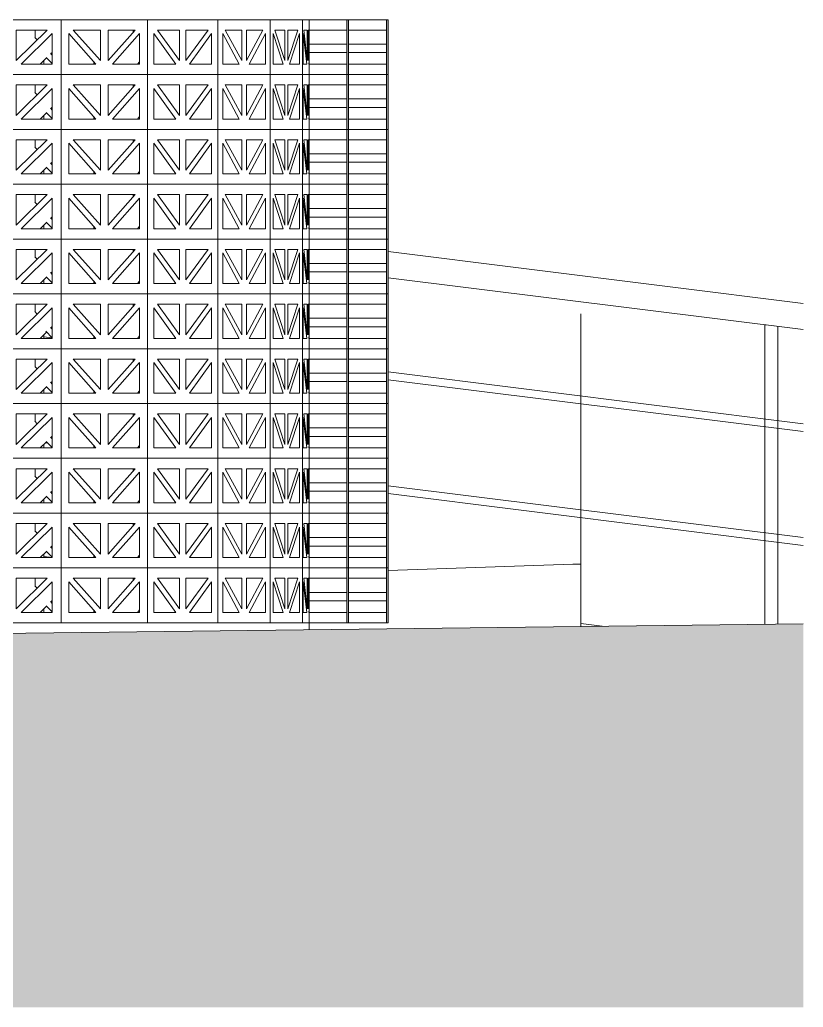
# Model space of a CAD drawing. Header units: millimetres. Extents: x -35517 to 139323, y -3702 to 5999.
# Drawn here: x 92340 to 93855, y -743 to 1166 of the extents above; entities that cross this region are included whole.
import ezdxf

# ---------------------------------------------------------------- set-up
doc = ezdxf.new("R2010")
doc.units = ezdxf.units.MM
for name, color, linetype, lineweight in [('A-DETL-GENF', 92, 'Continuous', 5), ('A-DETL-THIN', 151, 'Continuous', 5), ('A-FLOR', 192, 'Continuous', 9), ('A-FLOR-HRAL', 11, 'Continuous', 5), ('A-GLAZ-CURT', 52, 'Continuous', 5), ('C-TOPO', 7, 'Continuous', 5)]:
    doc.layers.add(name, color=color, linetype=linetype, lineweight=lineweight)

# ---------------------------------------------------------------- blocks, each defined once
blk = doc.blocks.new('System Panel - Glazed-1095954-GENERAL WEST ELEVATION')
at = {"layer": 'A-GLAZ-CURT'}
blk.add_hatch(color=256, dxfattribs=at).paths.add_polyline_path([(3282, 0), (3285.3, 0), (3285.3, 106), (3282, 106), (3282, 13.3)])
for p, q in [((3282, 106), (3285.3, 106)), ((3285.3, 106), (3285.3, 0)), ((3285.3, 0), (3282, 0))]:
    blk.add_line(p, q, dxfattribs=at)
blk = doc.blocks.new('The BREEZEBLOCK Family1 - The BREEZEBLOCK Family1-1267693-GENERAL WEST ELEVATION')
at = {"layer": 'A-GLAZ-CURT'}
for p, q in [((2606.8, 67), (2602.3, 71.6)), ((2635.8, 37.5), (2632.3, 41)), ((2619.4, 26.7), (2619.4, 20)), ((2624.3, 32.8), (2635.8, 21.1))]:
    blk.add_line(p, q, dxfattribs=at)
blk = doc.blocks.new('The BREEZEBLOCK Family1 - The BREEZEBLOCK Family1-V267-GENERAL WEST ELEVATION')
at = {"layer": 'A-GLAZ-CURT'}
for p, q in [((2606.8, 491), (2603.1, 494.8)), ((2635.8, 461.5), (2632.3, 465)), ((2619.4, 450.7), (2619.4, 444)), ((2624.3, 456.8), (2635.8, 445.1))]:
    blk.add_line(p, q, dxfattribs=at)
blk = doc.blocks.new('The BREEZEBLOCK Family1 - The BREEZEBLOCK Family1-V268-GENERAL WEST ELEVATION')
at = {"layer": 'A-GLAZ-CURT'}
for p, q in [((2606.8, 597), (2602.3, 601.6)), ((2619.4, 556.7), (2619.4, 550)), ((2623.5, 563.6), (2635.8, 551.1)), ((2635.8, 567.5), (2632.3, 571))]:
    blk.add_line(p, q, dxfattribs=at)
blk = doc.blocks.new('The BREEZEBLOCK Family1 - The BREEZEBLOCK Family1-1267691-GENERAL WEST ELEVATION')
at = {"layer": 'A-GLAZ-CURT'}
for p, q in [((3209, 106), (3209, 86)), ((3282, 106), (3209, 106)), ((3282, 86), (3282, 106)), ((3209, 86), (3282, 86)), ((3209, 58.8), (3209, 86)), ((3282, 86), (3282, 58.8)), ((3209, 58.8), (3209, 42.4)), ((3282, 58.8), (3209, 58.8)), ((3282, 42.4), (3282, 58.8)), ((3209, 42.4), (3282, 42.4)), ((3209, 20), (3209, 42.4)), ((3282, 42.4), (3282, 20)), ((3209, 20), (3209, 0)), ((3282, 20), (3209, 20)), ((3282, 0), (3282, 20)), ((3209, 0), (3282, 0))]:
    blk.add_line(p, q, dxfattribs=at)
blk = doc.blocks.new('The BREEZEBLOCK Family1 - The BREEZEBLOCK Family1-V279-GENERAL WEST ELEVATION')
at = {"layer": 'A-GLAZ-CURT'}
for p, q in [((3209, 318), (3209, 298)), ((3282, 318), (3209, 318)), ((3282, 298), (3282, 318)), ((3209, 298), (3282, 298)), ((3209, 270.8), (3209, 298)), ((3282, 298), (3282, 270.8)), ((3209, 270.8), (3209, 254.4)), ((3282, 270.8), (3209, 270.8)), ((3282, 254.4), (3282, 270.8)), ((3209, 254.4), (3282, 254.4)), ((3209, 232), (3209, 254.1)), ((3282, 254.1), (3282, 232)), ((3209, 232), (3209, 212)), ((3282, 232), (3209, 232)), ((3282, 212), (3282, 232)), ((3209, 212), (3282, 212))]:
    blk.add_line(p, q, dxfattribs=at)
blk = doc.blocks.new('The BREEZEBLOCK Family1 - The BREEZEBLOCK Family1-V280-GENERAL WEST ELEVATION')
at = {"layer": 'A-GLAZ-CURT'}
for p, q in [((3209, 636), (3209, 616)), ((3282, 636), (3209, 636)), ((3282, 616), (3282, 636)), ((3209, 616), (3282, 616)), ((3209, 588.8), (3209, 616)), ((3282, 616), (3282, 588.8)), ((3209, 588.8), (3209, 572.4)), ((3282, 588.8), (3209, 588.8)), ((3282, 572.4), (3282, 588.8)), ((3209, 572.4), (3282, 572.4)), ((3209, 550), (3209, 572.2)), ((3282, 572.4), (3282, 550)), ((3209, 550), (3209, 530)), ((3282, 550), (3209, 550)), ((3282, 530), (3282, 550)), ((3209, 530), (3282, 530))]:
    blk.add_line(p, q, dxfattribs=at)
blk = doc.blocks.new('The BREEZEBLOCK Family1 - The BREEZEBLOCK Family1-V281-GENERAL WEST ELEVATION')
at = {"layer": 'A-GLAZ-CURT'}
for p, q in [((3209, 954), (3209, 934)), ((3282, 954), (3209, 954)), ((3282, 934), (3282, 954)), ((3209, 934), (3282, 934)), ((3209, 906.8), (3209, 934)), ((3282, 934), (3282, 906.8)), ((3209, 906.8), (3209, 890.4)), ((3282, 906.8), (3209, 906.8)), ((3282, 890.4), (3282, 906.8)), ((3209, 890.4), (3282, 890.4)), ((3209, 868), (3209, 890.3)), ((3282, 890.4), (3282, 868)), ((3209, 868), (3209, 848)), ((3282, 868), (3209, 868)), ((3282, 848), (3282, 868)), ((3209, 848), (3282, 848))]:
    blk.add_line(p, q, dxfattribs=at)
blk = doc.blocks.new('System Panel - Glazed-V283-GENERAL WEST ELEVATION')
at = {"layer": 'A-GLAZ-CURT'}
blk.add_hatch(color=256, dxfattribs=at).paths.add_polyline_path([(3205.8, 0), (3209, 0), (3209, 106), (3205.8, 105.1), (3205.8, 13.3)])
for p, q in [((3205.8, 106), (3209, 106)), ((3209, 0), (3205.8, 0))]:
    blk.add_line(p, q, dxfattribs=at)
blk = doc.blocks.new('The BREEZEBLOCK Family1 - The BREEZEBLOCK Family1-V285-GENERAL WEST ELEVATION')
at = {"layer": 'A-GLAZ-CURT'}
for p, q in [((3132.8, 636), (3132.8, 616)), ((3205.8, 636), (3132.8, 636)), ((3205.8, 616), (3205.8, 636)), ((3132.8, 616), (3205.8, 616)), ((3132.8, 588.8), (3132.8, 616)), ((3205.8, 616), (3205.8, 588.8)), ((3132.8, 588.8), (3132.8, 572.4)), ((3205.8, 588.8), (3132.8, 588.8)), ((3205.8, 572.4), (3205.8, 588.8)), ((3132.8, 572.4), (3205.8, 572.4)), ((3132.8, 550), (3132.8, 572.4)), ((3205.8, 572.2), (3205.8, 550)), ((3132.8, 550), (3132.8, 530)), ((3205.8, 550), (3132.8, 550)), ((3205.8, 530), (3205.8, 550)), ((3132.8, 530), (3205.8, 530))]:
    blk.add_line(p, q, dxfattribs=at)
blk = doc.blocks.new('The BREEZEBLOCK Family1 - The BREEZEBLOCK Family1-V286-GENERAL WEST ELEVATION')
at = {"layer": 'A-GLAZ-CURT'}
for p, q in [((3132.8, 954), (3132.8, 934)), ((3205.8, 954), (3132.8, 954)), ((3205.8, 934), (3205.8, 954)), ((3132.8, 934), (3205.8, 934)), ((3132.8, 906.8), (3132.8, 934)), ((3205.8, 934), (3205.8, 906.8)), ((3132.8, 906.8), (3132.8, 890.4)), ((3205.8, 906.8), (3132.8, 906.8)), ((3205.8, 890.4), (3205.8, 906.8)), ((3132.8, 890.4), (3205.8, 890.4)), ((3132.8, 868), (3132.8, 890.3)), ((3205.8, 890.3), (3205.8, 868)), ((3132.8, 868), (3132.8, 848)), ((3205.8, 868), (3132.8, 868)), ((3205.8, 848), (3205.8, 868)), ((3132.8, 848), (3205.8, 848))]:
    blk.add_line(p, q, dxfattribs=at)
blk = doc.blocks.new('The BREEZEBLOCK Family1 - The BREEZEBLOCK Family1-1267692-GENERAL WEST ELEVATION')
at = {"layer": 'A-GLAZ-CURT'}
for p, q in [((3132.8, 106), (3119.5, 106)), ((3119.5, 106), (3119.5, 0)), ((3121.4, 20), (3121.4, 79.1)), ((3121.4, 79.1), (3128, 20)), ((3129.1, 26.9), (3122.5, 86)), ((3122.5, 86), (3129.1, 86)), ((3129.1, 86), (3129.1, 26.9)), ((3131, 26.9), (3131, 86)), ((3131, 86), (3132.8, 86)), ((3132.8, 42.9), (3131, 26.9)), ((3128, 20), (3121.4, 20)), ((3132, 20), (3132.8, 26.5))]:
    blk.add_line(p, q, dxfattribs=at)
blk = doc.blocks.new('The BREEZEBLOCK Family1 - The BREEZEBLOCK Family1-V296-GENERAL WEST ELEVATION')
at = {"layer": 'A-GLAZ-CURT'}
for p, q in [((3119.5, 106), (3057.4, 106)), ((3057.4, 106), (3057.4, 0)), ((3119.5, 0), (3119.5, 106)), ((3063, 20), (3063, 79.1)), ((3063, 79.1), (3082.5, 20)), ((3085.7, 26.9), (3066.2, 86)), ((3066.2, 86), (3085.7, 86)), ((3085.7, 86), (3085.7, 26.9)), ((3110.8, 86), (3091.3, 26.9)), ((3091.3, 26.9), (3091.3, 86)), ((3091.3, 86), (3110.8, 86)), ((3094.4, 20), (3113.9, 79.1)), ((3113.9, 79.1), (3113.9, 20)), ((3082.5, 20), (3063, 20)), ((3113.9, 20), (3094.4, 20))]:
    blk.add_line(p, q, dxfattribs=at)
blk = doc.blocks.new('The BREEZEBLOCK Family1 - The BREEZEBLOCK Family1-V297-GENERAL WEST ELEVATION')
at = {"layer": 'A-GLAZ-CURT'}
for p, q in [((3057.4, 106), (2956.4, 106)), ((2956.4, 106), (2956.4, 0)), ((3057.4, 0), (3057.4, 106)), ((2965.5, 20), (2965.5, 79.1)), ((2965.5, 79.1), (2997.2, 20)), ((3002.3, 26.9), (2970.6, 86)), ((2970.6, 86), (3002.3, 86)), ((3002.3, 86), (3002.3, 26.9)), ((3043.2, 86), (3011.4, 26.9)), ((3011.4, 26.9), (3011.4, 86)), ((3011.4, 86), (3043.2, 86)), ((3016.6, 20), (3048.3, 79.1)), ((3048.3, 79.1), (3048.3, 20)), ((2997.2, 20), (2965.5, 20)), ((3048.3, 20), (3016.6, 20))]:
    blk.add_line(p, q, dxfattribs=at)
blk = doc.blocks.new('The BREEZEBLOCK Family1 - The BREEZEBLOCK Family1-V298-GENERAL WEST ELEVATION')
at = {"layer": 'A-GLAZ-CURT'}
for p, q in [((2956.4, 106), (2819.9, 106)), ((2819.9, 106), (2819.9, 0)), ((2956.4, 0), (2956.4, 106)), ((2832.2, 20), (2832.2, 79.1)), ((2832.2, 79.1), (2875.1, 20)), ((2882, 26.9), (2839.2, 86)), ((2839.2, 86), (2882, 86)), ((2882, 86), (2882, 26.9)), ((2937.2, 86), (2894.3, 26.9)), ((2894.3, 26.9), (2894.3, 86)), ((2894.3, 86), (2937.2, 86)), ((2901.2, 20), (2944.1, 79.1)), ((2944.1, 79.1), (2944.1, 20)), ((2875.1, 20), (2832.2, 20)), ((2944.1, 20), (2901.2, 20))]:
    blk.add_line(p, q, dxfattribs=at)
blk = doc.blocks.new('The BREEZEBLOCK Family1 - The BREEZEBLOCK Family1-V299-GENERAL WEST ELEVATION')
at = {"layer": 'A-GLAZ-CURT'}
for p, q in [((2819.9, 106), (2653, 106)), ((2653, 106), (2653, 0)), ((2819.9, 0), (2819.9, 106)), ((2668.1, 20), (2668.1, 79.1)), ((2668.1, 79.1), (2720.5, 20)), ((2729, 26.9), (2676.5, 86)), ((2676.5, 86), (2729, 86)), ((2729, 86), (2729, 26.9)), ((2796.5, 86), (2744, 26.9)), ((2744, 26.9), (2744, 86)), ((2744, 86), (2796.5, 86)), ((2752.5, 20), (2804.9, 79.1)), ((2792.2, 86), (2792.2, 82.1)), ((2804.9, 79.1), (2804.9, 20)), ((2720.5, 20), (2668.1, 20)), ((2716.2, 24.8), (2716.2, 20)), ((2804.9, 20), (2752.5, 20)), ((2804.9, 24.8), (2800.6, 20))]:
    blk.add_line(p, q, dxfattribs=at)
blk = doc.blocks.new('The BREEZEBLOCK Family1 - The BREEZEBLOCK Family1-V300-GENERAL WEST ELEVATION')
at = {"layer": 'A-GLAZ-CURT'}
for p, q in [((2653, 106), (2461.6, 106)), ((2461.6, 106), (2461.6, 0)), ((2653, 0), (2653, 106)), ((2478.9, 20), (2478.9, 79.1)), ((2478.9, 79.1), (2539, 20)), ((2548.7, 26.9), (2488.6, 86)), ((2488.6, 86), (2548.7, 86)), ((2525.5, 86), (2529.4, 82.2)), ((2548.7, 86), (2548.7, 26.9)), ((2626.1, 86), (2566, 26.9)), ((2566, 26.9), (2566, 86)), ((2566, 86), (2626.1, 86)), ((2575.7, 20), (2635.8, 79.1)), ((2602.9, 86), (2602.9, 71.7)), ((2635.8, 79.1), (2635.8, 20)), ((2538.3, 73.4), (2543.9, 67.9)), ((2515.8, 42.8), (2515.8, 20)), ((2635.8, 42.8), (2634.1, 41.1)), ((2539, 20), (2478.9, 20)), ((2635.8, 20), (2575.7, 20)), ((2625, 32.1), (2612.6, 20))]:
    blk.add_line(p, q, dxfattribs=at)
blk = doc.blocks.new('The BREEZEBLOCK Family1 - The BREEZEBLOCK Family1-V303-GENERAL WEST ELEVATION')
at = {"layer": 'A-GLAZ-CURT'}
for p, q in [((3132.8, 212), (3119.5, 212)), ((3119.5, 212), (3119.5, 106)), ((3129.1, 132.9), (3122.5, 192)), ((3122.5, 192), (3129.1, 192)), ((3129.1, 192), (3129.1, 132.9)), ((3131, 132.9), (3131, 192)), ((3131, 192), (3132.8, 192)), ((3121.4, 126), (3121.4, 185.1)), ((3121.4, 185.1), (3128, 126)), ((3132.8, 148.9), (3131, 132.9)), ((3128, 126), (3121.4, 126)), ((3132, 126), (3132.8, 132.5)), ((3119.5, 106), (3132.8, 106))]:
    blk.add_line(p, q, dxfattribs=at)
blk = doc.blocks.new('The BREEZEBLOCK Family1 - The BREEZEBLOCK Family1-V304-GENERAL WEST ELEVATION')
at = {"layer": 'A-GLAZ-CURT'}
for p, q in [((3119.5, 212), (3057.4, 212)), ((3057.4, 212), (3057.4, 106)), ((3119.5, 106), (3119.5, 212)), ((3085.7, 132.9), (3066.2, 192)), ((3066.2, 192), (3085.7, 192)), ((3085.7, 192), (3085.7, 132.9)), ((3110.8, 192), (3091.3, 132.9)), ((3091.3, 132.9), (3091.3, 192)), ((3091.3, 192), (3110.8, 192)), ((3063, 126), (3063, 185.1)), ((3063, 185.1), (3082.5, 126)), ((3094.4, 126), (3113.9, 185.1)), ((3113.9, 185.1), (3113.9, 126)), ((3082.5, 126), (3063, 126)), ((3113.9, 126), (3094.4, 126)), ((3057.4, 106), (3119.5, 106))]:
    blk.add_line(p, q, dxfattribs=at)
blk = doc.blocks.new('The BREEZEBLOCK Family1 - The BREEZEBLOCK Family1-V305-GENERAL WEST ELEVATION')
at = {"layer": 'A-GLAZ-CURT'}
for p, q in [((3057.4, 212), (2956.4, 212)), ((2956.4, 212), (2956.4, 106)), ((3057.4, 106), (3057.4, 212)), ((3002.3, 132.9), (2970.6, 192)), ((2970.6, 192), (3002.3, 192)), ((3002.3, 192), (3002.3, 132.9)), ((3043.2, 192), (3011.4, 132.9)), ((3011.4, 132.9), (3011.4, 192)), ((3011.4, 192), (3043.2, 192)), ((2965.5, 126), (2965.5, 185.1)), ((2965.5, 185.1), (2997.2, 126)), ((3016.6, 126), (3048.3, 185.1)), ((3048.3, 185.1), (3048.3, 126)), ((2997.2, 126), (2965.5, 126)), ((3048.3, 126), (3016.6, 126)), ((2956.4, 106), (3057.4, 106))]:
    blk.add_line(p, q, dxfattribs=at)
blk = doc.blocks.new('The BREEZEBLOCK Family1 - The BREEZEBLOCK Family1-V306-GENERAL WEST ELEVATION')
at = {"layer": 'A-GLAZ-CURT'}
for p, q in [((2956.4, 212), (2819.9, 212)), ((2819.9, 212), (2819.9, 106)), ((2956.4, 106), (2956.4, 212)), ((2882, 132.9), (2839.2, 192)), ((2839.2, 192), (2882, 192)), ((2882, 192), (2882, 132.9)), ((2937.2, 192), (2894.3, 132.9)), ((2894.3, 132.9), (2894.3, 192)), ((2894.3, 192), (2937.2, 192)), ((2832.2, 126), (2832.2, 185.1)), ((2832.2, 185.1), (2875.1, 126)), ((2901.2, 126), (2944.1, 185.1)), ((2944.1, 185.1), (2944.1, 126)), ((2875.1, 126), (2832.2, 126)), ((2944.1, 126), (2901.2, 126)), ((2819.9, 106), (2956.4, 106))]:
    blk.add_line(p, q, dxfattribs=at)
blk = doc.blocks.new('The BREEZEBLOCK Family1 - The BREEZEBLOCK Family1-V307-GENERAL WEST ELEVATION')
at = {"layer": 'A-GLAZ-CURT'}
for p, q in [((2819.9, 212), (2653, 212)), ((2653, 212), (2653, 106)), ((2819.9, 106), (2819.9, 212)), ((2729, 132.9), (2676.5, 192)), ((2676.5, 192), (2729, 192)), ((2729, 192), (2729, 132.9)), ((2796.5, 192), (2744, 132.9)), ((2744, 132.9), (2744, 192)), ((2744, 192), (2796.5, 192)), ((2792.2, 192), (2792.2, 187.2)), ((2668.1, 126), (2668.1, 185.1)), ((2668.1, 185.1), (2720.5, 126)), ((2752.5, 126), (2804.9, 185.1)), ((2804.9, 185.1), (2804.9, 126)), ((2720.5, 126), (2668.1, 126)), ((2716.2, 130.8), (2716.2, 126)), ((2804.9, 126), (2752.5, 126)), ((2804.9, 130.8), (2800.6, 126)), ((2653, 106), (2819.9, 106))]:
    blk.add_line(p, q, dxfattribs=at)
blk = doc.blocks.new('The BREEZEBLOCK Family1 - The BREEZEBLOCK Family1-V308-GENERAL WEST ELEVATION')
at = {"layer": 'A-GLAZ-CURT'}
for p, q in [((2653, 212), (2461.6, 212)), ((2461.6, 212), (2461.6, 106)), ((2653, 106), (2653, 212)), ((2548.7, 132.9), (2488.6, 192)), ((2488.6, 192), (2548.7, 192)), ((2525.5, 192), (2529.4, 188.2)), ((2548.7, 192), (2548.7, 132.9)), ((2626.1, 192), (2566, 132.9)), ((2566, 132.9), (2566, 192)), ((2566, 192), (2626.1, 192)), ((2602.9, 192), (2602.9, 177.7)), ((2478.9, 126), (2478.9, 185.1)), ((2478.9, 185.1), (2539, 126)), ((2538.3, 179.4), (2543.9, 173.9)), ((2575.7, 126), (2635.8, 185.1)), ((2635.8, 185.1), (2635.8, 126)), ((2515.8, 148.8), (2515.8, 126)), ((2625, 138.1), (2612.6, 126)), ((2635.8, 148.8), (2634.1, 147.1)), ((2539, 126), (2478.9, 126)), ((2635.8, 126), (2575.7, 126)), ((2461.6, 106), (2653, 106))]:
    blk.add_line(p, q, dxfattribs=at)
blk = doc.blocks.new('The BREEZEBLOCK Family1 - The BREEZEBLOCK Family1-V312-GENERAL WEST ELEVATION')
at = {"layer": 'A-GLAZ-CURT'}
for p, q in [((3132.8, 318), (3119.5, 318)), ((3119.5, 318), (3119.5, 212)), ((3121.4, 232), (3121.4, 291.1)), ((3121.4, 291.1), (3128, 232)), ((3129.1, 238.9), (3122.5, 298)), ((3122.5, 298), (3129.1, 298)), ((3129.1, 298), (3129.1, 238.9)), ((3131, 238.9), (3131, 298)), ((3131, 298), (3132.8, 298)), ((3132.7, 254.1), (3131, 238.9)), ((3128, 232), (3121.4, 232)), ((3132, 232), (3132.8, 238.5)), ((3119.5, 212), (3132.8, 212))]:
    blk.add_line(p, q, dxfattribs=at)
blk = doc.blocks.new('The BREEZEBLOCK Family1 - The BREEZEBLOCK Family1-V315-GENERAL WEST ELEVATION')
at = {"layer": 'A-GLAZ-CURT'}
for p, q in [((2653, 530), (2461.6, 530)), ((2461.6, 530), (2461.6, 424)), ((2653, 424), (2653, 530)), ((2478.9, 444), (2478.9, 503.1)), ((2478.9, 503.1), (2539, 444)), ((2548.7, 450.9), (2488.6, 510)), ((2488.6, 510), (2548.7, 510)), ((2525.5, 510), (2529.4, 506.2)), ((2538.3, 497.4), (2543.9, 491.9)), ((2548.7, 510), (2548.7, 450.9)), ((2626.1, 510), (2566, 450.9)), ((2566, 450.9), (2566, 510)), ((2566, 510), (2626.1, 510)), ((2575.7, 444), (2635.8, 503.1)), ((2602.9, 510), (2602.9, 495)), ((2635.8, 503.1), (2635.8, 444)), ((2515.8, 466.8), (2515.8, 444)), ((2635.8, 466.8), (2634.1, 465.1)), ((2539, 444), (2478.9, 444)), ((2635.8, 444), (2575.7, 444)), ((2625, 456.1), (2612.6, 444)), ((2461.6, 424), (2653, 424))]:
    blk.add_line(p, q, dxfattribs=at)
blk = doc.blocks.new('The BREEZEBLOCK Family1 - The BREEZEBLOCK Family1-V317-GENERAL WEST ELEVATION')
at = {"layer": 'A-GLAZ-CURT'}
for p, q in [((3132.8, 954), (3119.5, 954)), ((3119.5, 954), (3119.5, 848)), ((3121.4, 868), (3121.4, 927.1)), ((3121.4, 927.1), (3128, 868)), ((3129.1, 874.9), (3122.5, 934)), ((3122.5, 934), (3129.1, 934)), ((3129.1, 934), (3129.1, 874.9)), ((3131, 874.9), (3131, 934)), ((3131, 934), (3132.8, 934)), ((3132.7, 890.3), (3131, 874.9)), ((3128, 868), (3121.4, 868)), ((3132, 868), (3132.8, 874.5)), ((3119.5, 848), (3132.8, 848))]:
    blk.add_line(p, q, dxfattribs=at)
blk = doc.blocks.new('Railing - 25mm-1115762-GENERAL WEST ELEVATION')
at = {"layer": 'A-FLOR-HRAL'}
for p, q in [((4013.8, 576.2), (4013.8, -2.8)), ((4038.8, -2.5), (4038.8, 573))]:
    blk.add_line(p, q, dxfattribs=at)
at = {"layer": 'A-FLOR-HRAL', "flags": 128}
for points in [[(4026.3, 574.6), (4020.9, 575.3), (4016.6, 575.8), (4014.1, 576.1)], [(4038.8, 573), (4038.5, 573.1), (4036.1, 573.4), (4031.8, 573.9), (4026.3, 574.6)]]:
    blk.add_lwpolyline(points, dxfattribs=at)
blk = doc.blocks.new('Railing - Railing-1115684-GENERAL WEST ELEVATION')
at = {"layer": 'A-FLOR-HRAL'}
for p, q in [((1343.3, 712.8), (1402.2, 705.4)), ((1402.2, 720.5), (1390.3, 722)), ((1478.9, 710.9), (1422.2, 718)), ((1503.2, 707.9), (1495.7, 708.8)), ((1422.2, 702.9), (1463.3, 697.8)), ((1480.2, 695.7), (1503.2, 692.8)), ((1560.1, 700.8), (1543.2, 702.9)), ((1543.2, 687.8), (1581, 683.1)), ((1624.2, 692.8), (1582.8, 697.9)), ((1672.3, 686.8), (1644.2, 690.3)), ((1603.7, 680.2), (1624.2, 677.7)), ((1644.2, 675.2), (1656.8, 673.6)), ((1673.7, 671.5), (1725.2, 665)), ((1725.2, 680.1), (1689.2, 684.6)), ((1820.5, 668.2), (1765.2, 675.1)), ((1765.2, 660), (1797.4, 656)), ((1846.2, 665), (1843.2, 665.4)), ((1918.3, 656), (1882.7, 660.5)), ((2202.1, 605.4), (2208.3, 604.6)), ((2336.9, 588.6), (2339.3, 588.3)), ((2619.4, 553.2), (2635.6, 551.2)), ((1205.4, 510), (1261.6, 503)), ((1278.5, 500.9), (1281.2, 500.5)), ((1402.2, 500.5), (1333.5, 509.1)), ((1470.6, 492), (1422.2, 498)), ((1321.2, 495.5), (1331.7, 494.2)), ((1354.4, 491.4), (1402.2, 485.4)), ((1422.2, 482.9), (1455.1, 478.8)), ((1503.2, 487.9), (1487.5, 489.9)), ((1571.1, 479.4), (1543.2, 482.9)), ((4088.1, 384.8), (3285.3, 485.1)), ((1472, 476.7), (1503.2, 472.8)), ((1543.2, 467.8), (1592.1, 461.7)), ((1624.2, 472.8), (1593.9, 476.6)), ((1614.8, 458.8), (1624.2, 457.7)), ((1664.1, 467.8), (1644.2, 470.3)), ((1725.2, 460.1), (1681, 465.7)), ((3285.3, 470), (4088.1, 369.7)), ((1644.2, 455.2), (1648.6, 454.6)), ((1665.4, 452.5), (1725.2, 445)), ((1831.5, 446.8), (1765.2, 455.1)), ((2215.6, 398.8), (2192.6, 401.7)), ((2078.7, 400.8), (2106.3, 397.4)), ((2226.6, 382.4), (2232.7, 381.6)), ((2517.7, 346), (2532.8, 344.1)), ((2627.7, 347.3), (2622.7, 347.9)), ((1200.2, 290.7), (1253.4, 284)), ((1269.1, 297.1), (1262.3, 298)), ((1402.2, 280.5), (1344.5, 287.7)), ((1270.3, 281.9), (1281.2, 280.5)), ((1321.2, 275.5), (1342.7, 272.8)), ((1365.4, 270), (1402.2, 265.4)), ((1462.4, 273), (1422.2, 278)), ((1503.2, 267.9), (1479.3, 270.9)), ((1422.2, 262.9), (1446.9, 259.8)), ((1463.7, 257.7), (1503.2, 252.8)), ((1582.2, 258), (1543.2, 262.9)), ((1624.2, 252.8), (1605.6, 255.1)), ((1655.9, 248.8), (1644.2, 250.3)), ((4088.1, 164.8), (3285.3, 265.1)), ((3285.3, 250), (4088.1, 149.7)), ((1543.2, 247.8), (1603.1, 240.3)), ((1657.2, 233.5), (1669.4, 232)), ((1725.2, 240.1), (1672.7, 246.7)), ((1790.3, 232), (1765.2, 235.1)), ((2005.2, 190), (2010, 189.4)), ((2089.7, 179.5), (2100.6, 178.1)), ((2120.6, 175.6), (2122.8, 175.3)), ((2207.4, 179.9), (2203.3, 180.4)), ((2179, 168.3), (2181.9, 167.9)), ((2223.6, 162.7), (2232.7, 161.6)), ((2339.3, 163.4), (2338, 163.5)), ((2415.7, 138.7), (2429.1, 137)), ((2515.8, 126.2), (2517.4, 126)), ((2635.8, 126.3), (2619.4, 128.4)), ((1260.7, 78.2), (1200.2, 85.8)), ((1200.2, 70.7), (1245.2, 65)), ((1262, 62.9), (1281.2, 60.5)), ((1281.2, 75.6), (1277.6, 76.1)), ((1332.9, 69.2), (1321.2, 70.6)), ((1402.2, 60.5), (1355.6, 66.3)), ((1454.2, 54), (1422.2, 58)), ((1321.2, 55.5), (1353.8, 51.4)), ((1376.5, 48.6), (1402.2, 45.4)), ((1422.2, 42.9), (1438.6, 40.8)), ((1455.5, 38.7), (1457.5, 38.5)), ((1503.2, 47.9), (1471.1, 51.9)), ((1549.8, 42.1), (1543.2, 42.9)), ((3699.1, -6.6), (3657.9, -1.4))]:
    blk.add_line(p, q, dxfattribs=at)
blk.add_blockref('Railing - 25mm-1115762-GENERAL WEST ELEVATION', (0, 0))
blk = doc.blocks.new('Top Rail Type - Top Rail_Internal_-1115750-GENERAL WEST ELEVATION')
at = {"layer": 'A-FLOR-HRAL'}
for p, q in [((1234.3, 974), (1214.4, 976.5)), ((1200.2, 927.9), (1254.7, 921.1)), ((1271.5, 919), (1281.2, 917.8)), ((1624.2, 925.3), (1554.4, 934)), ((1693.4, 916.6), (1644.2, 922.8)), ((1321.2, 912.8), (1341, 910.3)), ((1363.7, 907.4), (1402.2, 902.6)), ((1422.2, 900.1), (1448.1, 896.9)), ((1725.2, 912.6), (1710.3, 914.5)), ((1792.1, 904.3), (1766.2, 907.5)), ((1846.2, 897.5), (1814.8, 901.4)), ((1465, 894.8), (1503.2, 890)), ((1543.2, 885), (1601.4, 877.7)), ((1886.9, 892.4), (1866.2, 895)), ((1947.2, 884.9), (1903.7, 890.3)), ((1659.5, 870.5), (1679.2, 868)), ((2020.2, 875.8), (2015.3, 876.4)), ((2004.1, 827.4), (2010, 826.6)), ((2428.5, 824.7), (2418.8, 825.9)), ((2088, 816.9), (2101.5, 815.2)), ((2121.5, 812.7), (2122.8, 812.6)), ((2179, 805.5), (2180.3, 805.4)), ((2221.9, 800.2), (2232.7, 798.8)), ((2416.9, 775.8), (2427.5, 774.5)), ((2515.8, 763.4), (2527.2, 762)), ((4088.1, 617.3), (3285.3, 717.6)), ((3285.3, 667.2), (4088.1, 566.9))]:
    blk.add_line(p, q, dxfattribs=at)

msp = doc.modelspace()

# ---------------------------------------------------------------- hatches: boundary and pattern name
at = {"layer": 'A-DETL-GENF'}
h = msp.add_hatch(dxfattribs=at)
h.set_pattern_fill('FP_114', style=0, pattern_type=2)
h.set_pattern_definition([(45, (175660.06, 31652.85), (0, 179.99969), [127.279, -127.279]), (45, (175690.06, 31622.85), (0, 179.99969), [127.279, -127.279]), (45, (175720.06, 31592.85), (0, 179.99969), [127.279, -127.279]), (315, (175750.06, 31592.85), (179.99969, 0), [127.279, -127.279]), (315, (175780.06, 31622.85), (179.99969, 0), [127.279, -127.279]), (315, (175810.06, 31652.85), (179.99969, 0), [127.279, -127.279])])
h.paths.add_polyline_path([(77196.2, -743.3), (93854.7, -743.3), (93854.7, -1.9), (86946.8, -85), (76198.4, -85), (73994.5, 8.6), (72753.3, 65.1), (69933.7, 163.6), (66275.3, 163.6), (66223.2, 162.2), (66223.2, -743.3), (77131.2, -743.3)])

# ---------------------------------------------------------------- linework, layer by layer
at = {"layer": 'A-DETL-THIN'}
msp.add_line((93854.7, -1.9), (86961.4, -85), dxfattribs=at)
at = {"layer": 'A-FLOR'}
for p, q in [((92899.3, 0), (88995.9, 0)), ((92899.3, -13.4), (92899.3, 0))]:
    msp.add_line(p, q, dxfattribs=at)
at = {"layer": 'C-TOPO'}
for p, q in [((93424.4, -7.1), (93424.4, 597.5)), ((93424.4, -7.1), (93424.4, 597.5)), ((93424.4, 337.8), (93424.4, 597.5)), ((93424.4, 337.8), (93424.4, 331)), ((93424.4, 114.6), (93424.4, 331)), ((93051.8, 101.4), (93409.1, 113.2)), ((93409.1, 113.2), (93424.4, 113.5)), ((93424.4, 113.5), (93424.4, 114.6)), ((93424.4, -7.1), (93424.4, 113.5))]:
    msp.add_line(p, q, dxfattribs=at)

# ---------------------------------------------------------------- block references
at = {"layer": 'A-FLOR-HRAL'}
for name in ['Top Rail Type - Top Rail_Internal_-1115750-GENERAL WEST ELEVATION', 'Railing - Railing-1115684-GENERAL WEST ELEVATION']:
    msp.add_blockref(name, (89766.6, 0), dxfattribs=at)
at = {"layer": 'A-GLAZ-CURT'}
for name, p in [('The BREEZEBLOCK Family1 - The BREEZEBLOCK Family1-V308-GENERAL WEST ELEVATION', (89766.6, 954)), ('The BREEZEBLOCK Family1 - The BREEZEBLOCK Family1-V307-GENERAL WEST ELEVATION', (89766.6, 954)), ('The BREEZEBLOCK Family1 - The BREEZEBLOCK Family1-V306-GENERAL WEST ELEVATION', (89766.6, 954)), ('The BREEZEBLOCK Family1 - The BREEZEBLOCK Family1-V305-GENERAL WEST ELEVATION', (89766.6, 954)), ('The BREEZEBLOCK Family1 - The BREEZEBLOCK Family1-V304-GENERAL WEST ELEVATION', (89766.6, 954)), ('The BREEZEBLOCK Family1 - The BREEZEBLOCK Family1-V303-GENERAL WEST ELEVATION', (89766.6, 954)), ('The BREEZEBLOCK Family1 - The BREEZEBLOCK Family1-1267691-GENERAL WEST ELEVATION', (89690.3, 1060)), ('System Panel - Glazed-V283-GENERAL WEST ELEVATION', (89766.6, 1060)), ('The BREEZEBLOCK Family1 - The BREEZEBLOCK Family1-1267691-GENERAL WEST ELEVATION', (89766.6, 1060)), ('System Panel - Glazed-1095954-GENERAL WEST ELEVATION', (89766.6, 1060)), ('The BREEZEBLOCK Family1 - The BREEZEBLOCK Family1-1267693-GENERAL WEST ELEVATION', (89766.6, 1060)), ('The BREEZEBLOCK Family1 - The BREEZEBLOCK Family1-V308-GENERAL WEST ELEVATION', (89766.6, 848)), ('The BREEZEBLOCK Family1 - The BREEZEBLOCK Family1-V307-GENERAL WEST ELEVATION', (89766.6, 848)), ('The BREEZEBLOCK Family1 - The BREEZEBLOCK Family1-V306-GENERAL WEST ELEVATION', (89766.6, 848)), ('The BREEZEBLOCK Family1 - The BREEZEBLOCK Family1-V305-GENERAL WEST ELEVATION', (89766.6, 848)), ('The BREEZEBLOCK Family1 - The BREEZEBLOCK Family1-V304-GENERAL WEST ELEVATION', (89766.6, 848)), ('The BREEZEBLOCK Family1 - The BREEZEBLOCK Family1-V303-GENERAL WEST ELEVATION', (89766.6, 848)), ('The BREEZEBLOCK Family1 - The BREEZEBLOCK Family1-1267691-GENERAL WEST ELEVATION', (89690.3, 954)), ('System Panel - Glazed-V283-GENERAL WEST ELEVATION', (89766.6, 954)), ('The BREEZEBLOCK Family1 - The BREEZEBLOCK Family1-1267691-GENERAL WEST ELEVATION', (89766.6, 954)), ('System Panel - Glazed-1095954-GENERAL WEST ELEVATION', (89766.6, 954)), ('The BREEZEBLOCK Family1 - The BREEZEBLOCK Family1-1267693-GENERAL WEST ELEVATION', (89766.6, 954)), ('The BREEZEBLOCK Family1 - The BREEZEBLOCK Family1-V308-GENERAL WEST ELEVATION', (89766.6, 742)), ('The BREEZEBLOCK Family1 - The BREEZEBLOCK Family1-V307-GENERAL WEST ELEVATION', (89766.6, 742)), ('The BREEZEBLOCK Family1 - The BREEZEBLOCK Family1-V306-GENERAL WEST ELEVATION', (89766.6, 742)), ('The BREEZEBLOCK Family1 - The BREEZEBLOCK Family1-V305-GENERAL WEST ELEVATION', (89766.6, 742)), ('The BREEZEBLOCK Family1 - The BREEZEBLOCK Family1-V304-GENERAL WEST ELEVATION', (89766.6, 742)), ('The BREEZEBLOCK Family1 - The BREEZEBLOCK Family1-V317-GENERAL WEST ELEVATION', (89766.6, 0)), ('The BREEZEBLOCK Family1 - The BREEZEBLOCK Family1-V286-GENERAL WEST ELEVATION', (89766.6, 0)), ('System Panel - Glazed-V283-GENERAL WEST ELEVATION', (89766.6, 848)), ('The BREEZEBLOCK Family1 - The BREEZEBLOCK Family1-V281-GENERAL WEST ELEVATION', (89766.6, 0)), ('System Panel - Glazed-1095954-GENERAL WEST ELEVATION', (89766.6, 848)), ('The BREEZEBLOCK Family1 - The BREEZEBLOCK Family1-1267693-GENERAL WEST ELEVATION', (89766.6, 848)), ('The BREEZEBLOCK Family1 - The BREEZEBLOCK Family1-V308-GENERAL WEST ELEVATION', (89766.6, 636)), ('The BREEZEBLOCK Family1 - The BREEZEBLOCK Family1-V307-GENERAL WEST ELEVATION', (89766.6, 636)), ('The BREEZEBLOCK Family1 - The BREEZEBLOCK Family1-V306-GENERAL WEST ELEVATION', (89766.6, 636)), ('The BREEZEBLOCK Family1 - The BREEZEBLOCK Family1-V305-GENERAL WEST ELEVATION', (89766.6, 636)), ('The BREEZEBLOCK Family1 - The BREEZEBLOCK Family1-V304-GENERAL WEST ELEVATION', (89766.6, 636)), ('The BREEZEBLOCK Family1 - The BREEZEBLOCK Family1-V303-GENERAL WEST ELEVATION', (89766.6, 636)), ('The BREEZEBLOCK Family1 - The BREEZEBLOCK Family1-1267691-GENERAL WEST ELEVATION', (89690.3, 742)), ('System Panel - Glazed-V283-GENERAL WEST ELEVATION', (89766.6, 742)), ('The BREEZEBLOCK Family1 - The BREEZEBLOCK Family1-1267691-GENERAL WEST ELEVATION', (89766.6, 742)), ('System Panel - Glazed-1095954-GENERAL WEST ELEVATION', (89766.6, 742)), ('The BREEZEBLOCK Family1 - The BREEZEBLOCK Family1-1267693-GENERAL WEST ELEVATION', (89766.6, 742)), ('The BREEZEBLOCK Family1 - The BREEZEBLOCK Family1-V308-GENERAL WEST ELEVATION', (89766.6, 530)), ('The BREEZEBLOCK Family1 - The BREEZEBLOCK Family1-V307-GENERAL WEST ELEVATION', (89766.6, 530)), ('The BREEZEBLOCK Family1 - The BREEZEBLOCK Family1-V306-GENERAL WEST ELEVATION', (89766.6, 530)), ('The BREEZEBLOCK Family1 - The BREEZEBLOCK Family1-V305-GENERAL WEST ELEVATION', (89766.6, 530)), ('The BREEZEBLOCK Family1 - The BREEZEBLOCK Family1-V304-GENERAL WEST ELEVATION', (89766.6, 530)), ('The BREEZEBLOCK Family1 - The BREEZEBLOCK Family1-V303-GENERAL WEST ELEVATION', (89766.6, 530)), ('The BREEZEBLOCK Family1 - The BREEZEBLOCK Family1-1267691-GENERAL WEST ELEVATION', (89690.3, 636)), ('System Panel - Glazed-V283-GENERAL WEST ELEVATION', (89766.6, 636)), ('The BREEZEBLOCK Family1 - The BREEZEBLOCK Family1-1267691-GENERAL WEST ELEVATION', (89766.6, 636)), ('System Panel - Glazed-1095954-GENERAL WEST ELEVATION', (89766.6, 636)), ('The BREEZEBLOCK Family1 - The BREEZEBLOCK Family1-1267693-GENERAL WEST ELEVATION', (89766.6, 636)), ('The BREEZEBLOCK Family1 - The BREEZEBLOCK Family1-V308-GENERAL WEST ELEVATION', (89766.6, 424)), ('The BREEZEBLOCK Family1 - The BREEZEBLOCK Family1-V307-GENERAL WEST ELEVATION', (89766.6, 424)), ('The BREEZEBLOCK Family1 - The BREEZEBLOCK Family1-V306-GENERAL WEST ELEVATION', (89766.6, 424)), ('The BREEZEBLOCK Family1 - The BREEZEBLOCK Family1-V305-GENERAL WEST ELEVATION', (89766.6, 424)), ('The BREEZEBLOCK Family1 - The BREEZEBLOCK Family1-V304-GENERAL WEST ELEVATION', (89766.6, 424)), ('The BREEZEBLOCK Family1 - The BREEZEBLOCK Family1-V303-GENERAL WEST ELEVATION', (89766.6, 424)), ('The BREEZEBLOCK Family1 - The BREEZEBLOCK Family1-V285-GENERAL WEST ELEVATION', (89766.6, 0)), ('System Panel - Glazed-V283-GENERAL WEST ELEVATION', (89766.6, 530)), ('The BREEZEBLOCK Family1 - The BREEZEBLOCK Family1-V280-GENERAL WEST ELEVATION', (89766.6, 0)), ('System Panel - Glazed-1095954-GENERAL WEST ELEVATION', (89766.6, 530)), ('The BREEZEBLOCK Family1 - The BREEZEBLOCK Family1-V268-GENERAL WEST ELEVATION', (89766.6, 0)), ('The BREEZEBLOCK Family1 - The BREEZEBLOCK Family1-V315-GENERAL WEST ELEVATION', (89766.6, 0)), ('The BREEZEBLOCK Family1 - The BREEZEBLOCK Family1-V307-GENERAL WEST ELEVATION', (89766.6, 318)), ('The BREEZEBLOCK Family1 - The BREEZEBLOCK Family1-V306-GENERAL WEST ELEVATION', (89766.6, 318)), ('The BREEZEBLOCK Family1 - The BREEZEBLOCK Family1-V305-GENERAL WEST ELEVATION', (89766.6, 318)), ('The BREEZEBLOCK Family1 - The BREEZEBLOCK Family1-V304-GENERAL WEST ELEVATION', (89766.6, 318)), ('The BREEZEBLOCK Family1 - The BREEZEBLOCK Family1-V303-GENERAL WEST ELEVATION', (89766.6, 318)), ('The BREEZEBLOCK Family1 - The BREEZEBLOCK Family1-1267691-GENERAL WEST ELEVATION', (89690.3, 424)), ('System Panel - Glazed-V283-GENERAL WEST ELEVATION', (89766.6, 424)), ('The BREEZEBLOCK Family1 - The BREEZEBLOCK Family1-1267691-GENERAL WEST ELEVATION', (89766.6, 424)), ('System Panel - Glazed-1095954-GENERAL WEST ELEVATION', (89766.6, 424)), ('The BREEZEBLOCK Family1 - The BREEZEBLOCK Family1-V267-GENERAL WEST ELEVATION', (89766.6, 0)), ('The BREEZEBLOCK Family1 - The BREEZEBLOCK Family1-V308-GENERAL WEST ELEVATION', (89766.6, 212)), ('The BREEZEBLOCK Family1 - The BREEZEBLOCK Family1-V307-GENERAL WEST ELEVATION', (89766.6, 212)), ('The BREEZEBLOCK Family1 - The BREEZEBLOCK Family1-V306-GENERAL WEST ELEVATION', (89766.6, 212)), ('The BREEZEBLOCK Family1 - The BREEZEBLOCK Family1-V305-GENERAL WEST ELEVATION', (89766.6, 212)), ('The BREEZEBLOCK Family1 - The BREEZEBLOCK Family1-V304-GENERAL WEST ELEVATION', (89766.6, 212)), ('The BREEZEBLOCK Family1 - The BREEZEBLOCK Family1-V303-GENERAL WEST ELEVATION', (89766.6, 212)), ('The BREEZEBLOCK Family1 - The BREEZEBLOCK Family1-1267691-GENERAL WEST ELEVATION', (89690.3, 318)), ('System Panel - Glazed-V283-GENERAL WEST ELEVATION', (89766.6, 318)), ('The BREEZEBLOCK Family1 - The BREEZEBLOCK Family1-1267691-GENERAL WEST ELEVATION', (89766.6, 318)), ('System Panel - Glazed-1095954-GENERAL WEST ELEVATION', (89766.6, 318)), ('The BREEZEBLOCK Family1 - The BREEZEBLOCK Family1-1267693-GENERAL WEST ELEVATION', (89766.6, 318)), ('The BREEZEBLOCK Family1 - The BREEZEBLOCK Family1-V308-GENERAL WEST ELEVATION', (89766.6, 106)), ('The BREEZEBLOCK Family1 - The BREEZEBLOCK Family1-V307-GENERAL WEST ELEVATION', (89766.6, 106)), ('The BREEZEBLOCK Family1 - The BREEZEBLOCK Family1-V306-GENERAL WEST ELEVATION', (89766.6, 106)), ('The BREEZEBLOCK Family1 - The BREEZEBLOCK Family1-V305-GENERAL WEST ELEVATION', (89766.6, 106)), ('The BREEZEBLOCK Family1 - The BREEZEBLOCK Family1-V304-GENERAL WEST ELEVATION', (89766.6, 106)), ('The BREEZEBLOCK Family1 - The BREEZEBLOCK Family1-V312-GENERAL WEST ELEVATION', (89766.6, 0)), ('The BREEZEBLOCK Family1 - The BREEZEBLOCK Family1-V279-GENERAL WEST ELEVATION', (89690.3, 0)), ('System Panel - Glazed-V283-GENERAL WEST ELEVATION', (89766.6, 212)), ('The BREEZEBLOCK Family1 - The BREEZEBLOCK Family1-V279-GENERAL WEST ELEVATION', (89766.6, 0)), ('System Panel - Glazed-1095954-GENERAL WEST ELEVATION', (89766.6, 212)), ('The BREEZEBLOCK Family1 - The BREEZEBLOCK Family1-1267693-GENERAL WEST ELEVATION', (89766.6, 212)), ('The BREEZEBLOCK Family1 - The BREEZEBLOCK Family1-V308-GENERAL WEST ELEVATION', (89766.6, 0)), ('The BREEZEBLOCK Family1 - The BREEZEBLOCK Family1-V307-GENERAL WEST ELEVATION', (89766.6, 0)), ('The BREEZEBLOCK Family1 - The BREEZEBLOCK Family1-V306-GENERAL WEST ELEVATION', (89766.6, 0)), ('The BREEZEBLOCK Family1 - The BREEZEBLOCK Family1-V305-GENERAL WEST ELEVATION', (89766.6, 0)), ('The BREEZEBLOCK Family1 - The BREEZEBLOCK Family1-V304-GENERAL WEST ELEVATION', (89766.6, 0)), ('The BREEZEBLOCK Family1 - The BREEZEBLOCK Family1-V303-GENERAL WEST ELEVATION', (89766.6, 0)), ('The BREEZEBLOCK Family1 - The BREEZEBLOCK Family1-1267691-GENERAL WEST ELEVATION', (89690.3, 106)), ('System Panel - Glazed-V283-GENERAL WEST ELEVATION', (89766.6, 106)), ('The BREEZEBLOCK Family1 - The BREEZEBLOCK Family1-1267691-GENERAL WEST ELEVATION', (89766.6, 106)), ('System Panel - Glazed-1095954-GENERAL WEST ELEVATION', (89766.6, 106)), ('The BREEZEBLOCK Family1 - The BREEZEBLOCK Family1-1267693-GENERAL WEST ELEVATION', (89766.6, 106)), ('The BREEZEBLOCK Family1 - The BREEZEBLOCK Family1-V300-GENERAL WEST ELEVATION', (89766.6, 0)), ('The BREEZEBLOCK Family1 - The BREEZEBLOCK Family1-V299-GENERAL WEST ELEVATION', (89766.6, 0)), ('The BREEZEBLOCK Family1 - The BREEZEBLOCK Family1-V298-GENERAL WEST ELEVATION', (89766.6, 0)), ('The BREEZEBLOCK Family1 - The BREEZEBLOCK Family1-V297-GENERAL WEST ELEVATION', (89766.6, 0)), ('The BREEZEBLOCK Family1 - The BREEZEBLOCK Family1-V296-GENERAL WEST ELEVATION', (89766.6, 0)), ('The BREEZEBLOCK Family1 - The BREEZEBLOCK Family1-1267692-GENERAL WEST ELEVATION', (89766.6, 0)), ('The BREEZEBLOCK Family1 - The BREEZEBLOCK Family1-1267691-GENERAL WEST ELEVATION', (89690.3, 0)), ('System Panel - Glazed-V283-GENERAL WEST ELEVATION', (89766.6, 0)), ('The BREEZEBLOCK Family1 - The BREEZEBLOCK Family1-1267691-GENERAL WEST ELEVATION', (89766.6, 0)), ('System Panel - Glazed-1095954-GENERAL WEST ELEVATION', (89766.6, 0)), ('The BREEZEBLOCK Family1 - The BREEZEBLOCK Family1-1267693-GENERAL WEST ELEVATION', (89766.6, 0))]:
    msp.add_blockref(name, p, dxfattribs=at)

doc.saveas('drawing.dxf')
